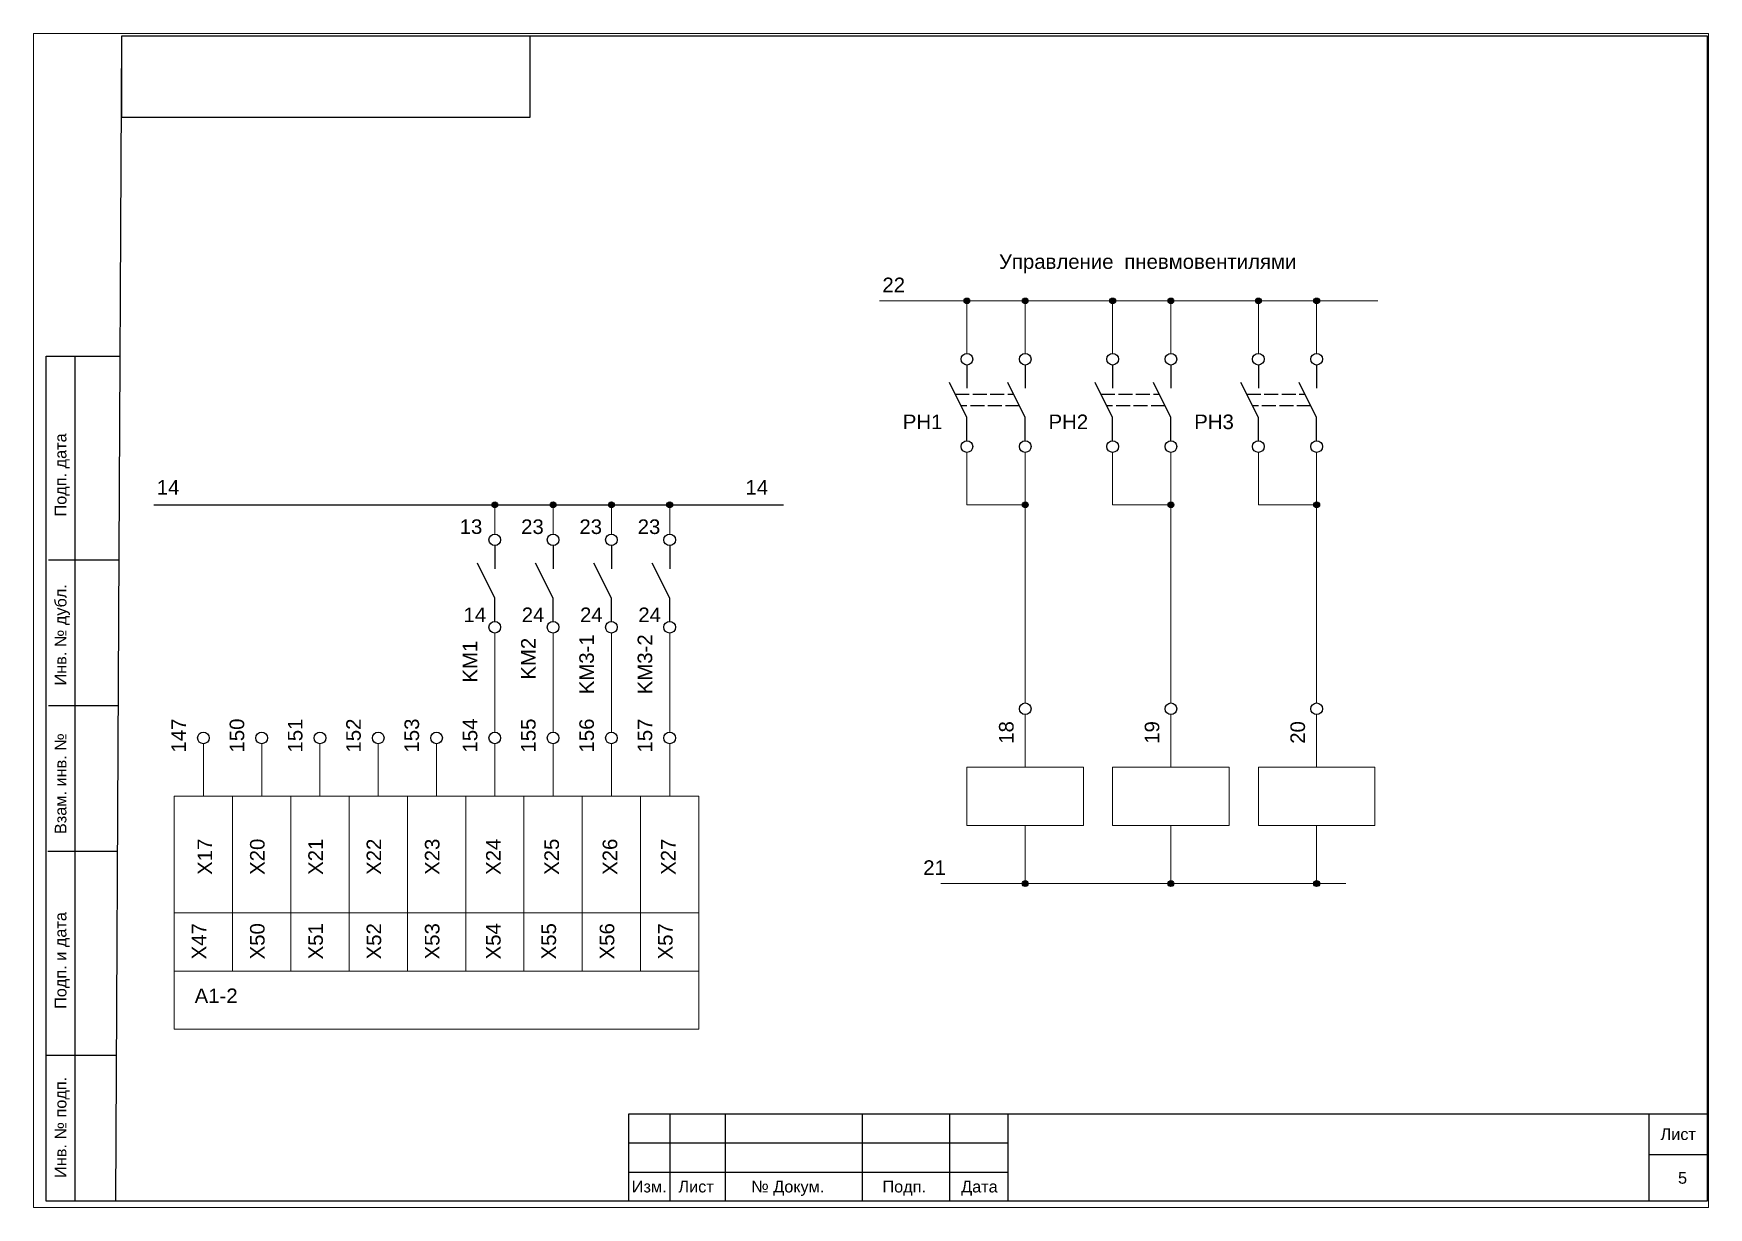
# Paper-space layout 'Лист5' of a CAD drawing. Header units: millimetres. Extents: x 0 to 288, y 0 to 201.
# The model-space entities are those that its viewports show. They can reach past a viewport. Long polylines and large blocks are cut down to what shows.
import ezdxf

# ---------------------------------------------------------------- set-up
doc = ezdxf.new("R2010")
doc.units = ezdxf.units.MM
doc.linetypes.add('ACAD_ISO02W100', pattern=[15, 12, -3])
doc.layers.add('Аппаратура', color=7, linetype='Continuous', lineweight=20)
doc.layers.add('Рамки', color=7, linetype='Continuous', lineweight=25)
doc.styles.get("Standard").update_dxf_attribs({"font": 'arial.ttf'})

msp = doc.modelspace()

# ---------------------------------------------------------------- hatches: boundary and pattern name
h = msp.add_hatch(color=256)
h.dxf.hatch_style = 1
h.paths.add_polyline_path([(3140.5, 3775, 1), (3139.5, 3775, 1)])
h = msp.add_hatch(color=256)
h.dxf.hatch_style = 1
h.paths.add_polyline_path([(3150.5, 3775, 1), (3149.5, 3775, 1)])
h = msp.add_hatch(color=256)
h.dxf.hatch_style = 1
h.paths.add_polyline_path([(3165.5, 3775, 1), (3164.5, 3775, 1)])
h = msp.add_hatch(color=256)
h.dxf.hatch_style = 1
h.paths.add_polyline_path([(3175.5, 3775, 1), (3174.5, 3775, 1)])
h = msp.add_hatch(color=256)
h.dxf.hatch_style = 1
h.paths.add_polyline_path([(3190.5, 3775, 1), (3189.5, 3775, 1)])
h = msp.add_hatch(color=256)
h.dxf.hatch_style = 1
h.paths.add_polyline_path([(3200.5, 3775, 1), (3199.5, 3775, 1)])
h = msp.add_hatch(color=256)
h.dxf.hatch_style = 1
h.paths.add_polyline_path([(3059.5, 3740, 1), (3058.5, 3740, 1)])
h = msp.add_hatch(color=256)
h.dxf.hatch_style = 1
h.paths.add_polyline_path([(3069.5, 3740, 1), (3068.5, 3740, 1)])
h = msp.add_hatch(color=256)
h.dxf.hatch_style = 1
h.paths.add_polyline_path([(3079.5, 3740, 1), (3078.5, 3740, 1)])
h = msp.add_hatch(color=256)
h.dxf.hatch_style = 1
h.paths.add_polyline_path([(3089.5, 3740, 1), (3088.5, 3740, 1)])
h = msp.add_hatch(color=256)
h.dxf.hatch_style = 1
h.paths.add_polyline_path([(3150.5, 3740, 1), (3149.5, 3740, 1)])
h = msp.add_hatch(color=256)
h.dxf.hatch_style = 1
h.paths.add_polyline_path([(3175.5, 3740, 1), (3174.5, 3740, 1)])
h = msp.add_hatch(color=256)
h.dxf.hatch_style = 1
h.paths.add_polyline_path([(3200.5, 3740, 1), (3199.5, 3740, 1)])
h = msp.add_hatch(color=256)
h.dxf.hatch_style = 1
h.paths.add_polyline_path([(3150.5, 3675, 1), (3149.5, 3675, 1)])
h = msp.add_hatch(color=256)
h.dxf.hatch_style = 1
h.paths.add_polyline_path([(3175.5, 3675, 1), (3174.5, 3675, 1)])
h = msp.add_hatch(color=256)
h.dxf.hatch_style = 1
h.paths.add_polyline_path([(3200.5, 3675, 1), (3199.5, 3675, 1)])

# ---------------------------------------------------------------- linework, layer by layer
for p, q in [((3140, 3764), (3140, 3760)), ((3150, 3764), (3150, 3760)), ((3165, 3764), (3165, 3760)), ((3175, 3764), (3175, 3760)), ((3190, 3764), (3190, 3760)), ((3200, 3764), (3200, 3760)), ((3140, 3755), (3137, 3761)), ((3150, 3755), (3147, 3761)), ((3165, 3755), (3162, 3761)), ((3175, 3755), (3172, 3761)), ((3190, 3755), (3187, 3761)), ((3200, 3755), (3197, 3761)), ((3140, 3751), (3140, 3755)), ((3150, 3751), (3150, 3755)), ((3165, 3751), (3165, 3755)), ((3175, 3751), (3175, 3755)), ((3190, 3751), (3190, 3755)), ((3200, 3751), (3200, 3755)), ((3000.5, 3740), (3108.5, 3740)), ((3059, 3733), (3059, 3729)), ((3069, 3733), (3069, 3729)), ((3079, 3733), (3079, 3729)), ((3089, 3733), (3089, 3729)), ((3059, 3724), (3056, 3730)), ((3069, 3724), (3066, 3730)), ((3079, 3724), (3076, 3730)), ((3089, 3724), (3086, 3730)), ((3059, 3720), (3059, 3724)), ((3069, 3720), (3069, 3724)), ((3079, 3720), (3079, 3724)), ((3089, 3720), (3089, 3724))]:
    msp.add_line(p, q)
at = {"linetype": 'ACAD_ISO02W100', "ltscale": 0.2}
for points in [[(3138, 3759), (3148, 3759)], [(3163, 3759), (3173, 3759)], [(3188, 3759), (3198, 3759)], [(3149, 3757), (3139, 3757)], [(3174, 3757), (3164, 3757)], [(3199, 3757), (3189, 3757)]]:
    msp.add_lwpolyline(points, dxfattribs=at)
for centre, radius in [((3140, 3775), 0.5), ((3150, 3775), 0.5), ((3165, 3775), 0.5), ((3175, 3775), 0.5), ((3190, 3775), 0.5), ((3200, 3775), 0.5), ((3140, 3765), 1), ((3150, 3765), 1), ((3165, 3765), 1), ((3175, 3765), 1), ((3190, 3765), 1), ((3200, 3765), 1), ((3140, 3750), 1), ((3150, 3750), 1), ((3165, 3750), 1), ((3175, 3750), 1), ((3190, 3750), 1), ((3200, 3750), 1), ((3059, 3740), 0.5), ((3069, 3740), 0.5), ((3079, 3740), 0.5), ((3089, 3740), 0.5), ((3150, 3740), 0.5), ((3175, 3740), 0.5), ((3200, 3740), 0.5), ((3059, 3734), 1), ((3069, 3734), 1), ((3079, 3734), 1), ((3089, 3734), 1), ((3059, 3719), 1), ((3069, 3719), 1), ((3079, 3719), 1), ((3089, 3719), 1), ((3150, 3705), 1), ((3175, 3705), 1), ((3200, 3705), 1), ((3009, 3700), 1), ((3019, 3700), 1), ((3029, 3700), 1), ((3039, 3700), 1), ((3049, 3700), 1), ((3059, 3700), 1), ((3069, 3700), 1), ((3079, 3700), 1), ((3089, 3700), 1), ((3150, 3675), 0.5), ((3175, 3675), 0.5), ((3200, 3675), 0.5)]:
    msp.add_circle(centre, radius)
at = {"layer": 'Аппаратура'}
for p, q in [((3125, 3775), (3210.5, 3775)), ((3140, 3766), (3140, 3775)), ((3150, 3766), (3150, 3775)), ((3165, 3766), (3165, 3775)), ((3175, 3766), (3175, 3775)), ((3190, 3766), (3190, 3775)), ((3200, 3766), (3200, 3775)), ((3140, 3749), (3140, 3740)), ((3150, 3706), (3150, 3749)), ((3165, 3749), (3165, 3740)), ((3175, 3706), (3175, 3749)), ((3190, 3749), (3190, 3740)), ((3200, 3706), (3200, 3749)), ((3059, 3735), (3059, 3739.5)), ((3069, 3735), (3069, 3739.5)), ((3079, 3735), (3079, 3739.5)), ((3089, 3735), (3089, 3739.5)), ((3140, 3740), (3150, 3740)), ((3165, 3740), (3175, 3740)), ((3190, 3740), (3200, 3740)), ((3059, 3718), (3059, 3701)), ((3069, 3718), (3069, 3701)), ((3079, 3718), (3079, 3701)), ((3089, 3718), (3089, 3701)), ((3150, 3695), (3150, 3704)), ((3175, 3695), (3175, 3704)), ((3200, 3695), (3200, 3704)), ((3009, 3690), (3009, 3699)), ((3019, 3690), (3019, 3699)), ((3029, 3690), (3029, 3699)), ((3039, 3690), (3039, 3699)), ((3049, 3690), (3049, 3699)), ((3059, 3690), (3059, 3699)), ((3069, 3690), (3069, 3699)), ((3079, 3690), (3079, 3699)), ((3089, 3690), (3089, 3699)), ((3150, 3685), (3150, 3675)), ((3175, 3685), (3175, 3675)), ((3200, 3685), (3200, 3675)), ((3135.5, 3675), (3205, 3675))]:
    msp.add_line(p, q, dxfattribs=at)
for points in [[(3140, 3695), (3160, 3695), (3160, 3685), (3140, 3685)], [(3165, 3695), (3185, 3695), (3185, 3685), (3165, 3685)], [(3190, 3695), (3210, 3695), (3210, 3685), (3190, 3685)], [(3004, 3670), (3014, 3670), (3014, 3690), (3004, 3690)], [(3014, 3670), (3024, 3670), (3024, 3690), (3014, 3690)], [(3024, 3670), (3034, 3670), (3034, 3690), (3024, 3690)], [(3034, 3670), (3044, 3670), (3044, 3690), (3034, 3690)], [(3044, 3670), (3054, 3670), (3054, 3690), (3044, 3690)], [(3054, 3670), (3064, 3670), (3064, 3690), (3054, 3690)], [(3064, 3670), (3074, 3670), (3074, 3690), (3064, 3690)], [(3074, 3670), (3084, 3670), (3084, 3690), (3074, 3690)], [(3084, 3670), (3094, 3670), (3094, 3690), (3084, 3690)], [(3004, 3670), (3094, 3670), (3094, 3650), (3004, 3650)], [(3004, 3660), (3014, 3660), (3014, 3670), (3004, 3670)], [(3014, 3660), (3024, 3660), (3024, 3670), (3014, 3670)], [(3024, 3660), (3034, 3660), (3034, 3670), (3024, 3670)], [(3034, 3660), (3044, 3660), (3044, 3670), (3034, 3670)], [(3044, 3660), (3054, 3660), (3054, 3670), (3044, 3670)], [(3054, 3660), (3064, 3660), (3064, 3670), (3054, 3670)], [(3064, 3660), (3074, 3660), (3074, 3670), (3064, 3670)], [(3074, 3660), (3084, 3660), (3084, 3670), (3074, 3670)], [(3084, 3660), (3094, 3660), (3094, 3670), (3084, 3670)]]:
    msp.add_lwpolyline(points, close=True, dxfattribs=at)
at = {"layer": 'Рамки'}
for p, q in [((2994, 3620.5), (2995, 3820.5)), ((2995, 3820.5), (3267, 3820.5)), ((3267, 3820.5), (3267, 3620.5)), ((2982, 3765.5), (2994.72, 3765.5)), ((2982, 3620.5), (2982, 3765.5)), ((2987, 3620.5), (2987, 3765.5)), ((2994.42, 3730.5), (2982.42, 3730.5)), ((2994.42, 3705.5), (2982.42, 3705.5)), ((2994.3, 3680.5), (2982.3, 3680.5)), ((2994.12, 3645.5), (2982.12, 3645.5)), ((2994.12, 3645.5), (2982.12, 3645.5)), ((2994.12, 3645.5), (2982.12, 3645.5)), ((3089, 3635.5), (3089, 3620.5)), ((3098.5, 3635.5), (3098.5, 3620.5)), ((3122, 3635.5), (3122, 3620.5)), ((3137, 3635.5), (3137, 3620.5)), ((3257, 3635.5), (3257, 3620.5)), ((3082, 3630.5), (3147, 3630.5)), ((3257, 3628.5), (3267, 3628.5)), ((3082, 3625.5), (3147, 3625.5)), ((2994, 3620.5), (2982, 3620.5)), ((3267, 3620.5), (2994, 3620.5))]:
    msp.add_line(p, q, dxfattribs=at)
for points in [[(2995, 3820.5), (3065, 3820.5), (3065, 3806.5), (2995, 3806.5)], [(3082, 3620.5), (3082, 3635.5), (3267, 3635.5), (3267, 3620.5)], [(3082, 3635.5), (3147, 3635.5), (3147, 3620.5), (3082, 3620.5)]]:
    msp.add_lwpolyline(points, close=True, dxfattribs=at)

# ---------------------------------------------------------------- texts
for s, p in [('Управление', (3145.5, 3780.5)), ('пневмовентилями', (3167, 3780.5)), ('22', (3125.5, 3776.5)), ('PH1', (3129, 3753)), ('PH2', (3154, 3753)), ('PH3', (3179, 3753)), ('14', (3001, 3741.75)), ('14', (3102, 3741.75)), ('13', (3052.97, 3735.01)), ('23', (3063.51, 3735)), ('23', (3073.51, 3735)), ('23', (3083.51, 3735)), ('14', (3053.62, 3719.88)), ('24', (3063.62, 3719.88)), ('24', (3073.62, 3719.88)), ('24', (3083.62, 3719.88)), ('21', (3132.5, 3676.5)), ('A1-2', (3007.5, 3654.5))]:
    msp.add_text(s, height=2.5).set_placement(p)
for s, p in [('KM1', (3056, 3709.5)), ('KM2', (3066, 3710)), ('KM3-1', (3076, 3707.5)), ('KM3-2', (3086, 3707.5)), ('147', (3006, 3697.5)), ('150', (3016, 3697.5)), ('151', (3026, 3697.5)), ('152', (3036, 3697.5)), ('153', (3046, 3697.5)), ('154', (3056, 3697.5)), ('155', (3066, 3697.5)), ('156', (3076, 3697.5)), ('157', (3086, 3697.5)), ('18', (3148, 3699)), ('19', (3173, 3699)), ('20', (3198, 3699)), ('X17', (3010.5, 3676.5)), ('X20', (3019.5, 3676.5)), ('X21', (3029.5, 3676.5)), ('X22', (3039.5, 3676.5)), ('X23', (3049.5, 3676.5)), ('X24', (3060, 3676.5)), ('X25', (3070, 3676.5)), ('X26', (3080, 3676.5)), ('X27', (3090, 3676.5)), ('X47', (3009.5, 3662)), ('X50', (3019.5, 3662)), ('X51', (3029.5, 3662)), ('X52', (3039.5, 3662)), ('X53', (3049.5, 3662)), ('X54', (3060, 3662)), ('X55', (3069.5, 3662)), ('X56', (3079.5, 3662)), ('X57', (3089.5, 3662))]:
    msp.add_text(s, height=2.5, rotation=90).set_placement(p)
for s, p in [('Подп. дата', (2985.5, 3738)), ('Инв. № дубл.', (2985.5, 3709)), ('Взам. инв. №', (2985.5, 3683.5)), ('Подп. и дата', (2985.5, 3653.5)), ('Инв. № подп.', (2985.5, 3624.5))]:
    msp.add_text(s, height=2, rotation=90, dxfattribs=at).set_placement(p)
for s, p in [('Лист', (3259, 3631)), ('Изм.', (3082.5, 3622)), ('Лист', (3090.5, 3622)), ('№ Докум.', (3103, 3622)), ('Подп.', (3125.5, 3622)), ('Дата', (3139, 3622)), ('5', (3262, 3623.5))]:
    msp.add_text(s, height=2, dxfattribs=at).set_placement(p)

psp = doc.layouts.new('Лист5')

# ---------------------------------------------------------------- viewports
at = {"layer": 'Аппаратура'}
psp.add_viewport(center=(143.82, 100.72), size=(287.38, 201.4781), view_center_point=(3123.54, 3720.16), view_height=201.4781, dxfattribs=at)

doc.saveas('drawing.dxf')
